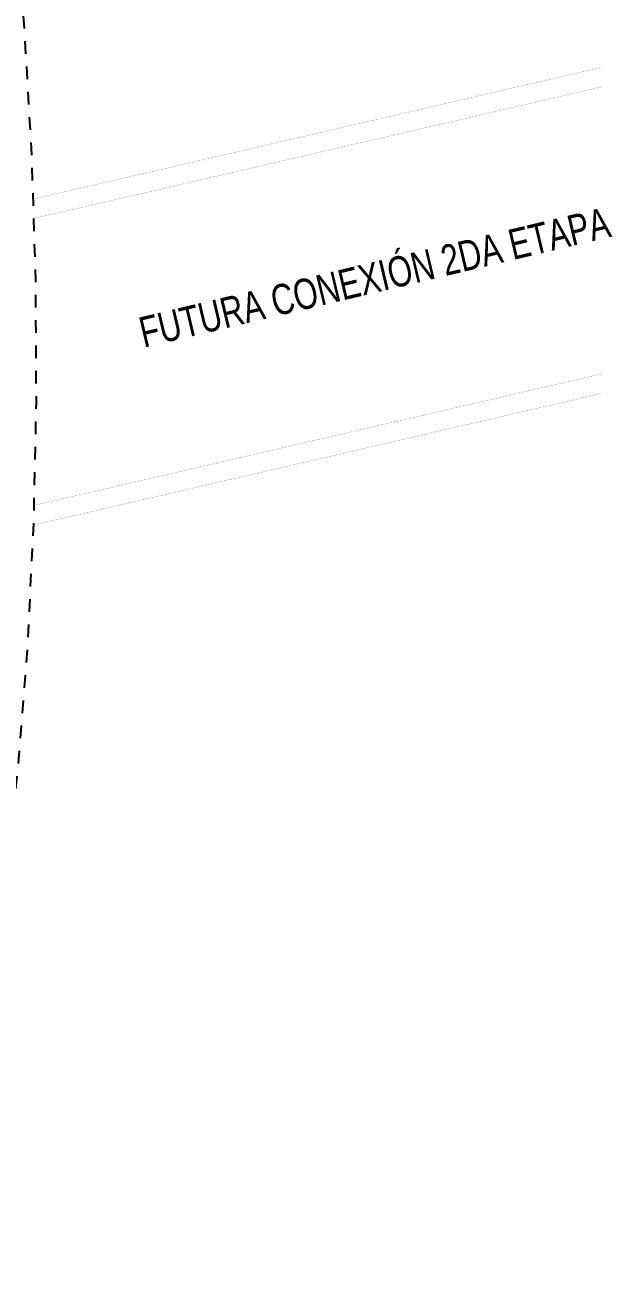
# Model space of a CAD drawing. Header units: millimetres. Extents: x 837111 to 838100, y 1172930 to 1173673.
# Drawn here: x 837824.26 to 837828.74, y 1173268.15 to 1173278.01 of the extents above; entities that cross this region are included whole.
import ezdxf

# ---------------------------------------------------------------- set-up
doc = ezdxf.new("R2010")
doc.units = ezdxf.units.MM
doc.linetypes.add('OLD-ANT-PLANTAS PROPUESTAS$0$HIDDEN', pattern=[0.375, 0.25, -0.125])
doc.layers.add('OLD-ANT-PLANTAS PROPUESTAS$0$A-ANOTAC-TEXTO', color=1, linetype='Continuous')
doc.layers.add('OLD-ANT-PLANTAS PROPUESTAS$0$A-Linea-3', color=3, linetype='Continuous')
doc.styles.add('OLD-ANT-PLANTAS PROPUESTAS$0$1-100', font='romans.shx', dxfattribs={"height": 0.2})

# ---------------------------------------------------------------- blocks, each defined once
blk = doc.blocks.new('OLD-ANT-PLANTAS PROPUESTAS$0$2DA ETAPA')
at = {"layer": 'OLD-ANT-PLANTAS PROPUESTAS$0$A-ANOTAC-TEXTO', "linetype": 'OLD-ANT-PLANTAS PROPUESTAS$0$HIDDEN', "ltscale": 0.01, "const_width": 0.001, "elevation": 0.0011}
blk.add_lwpolyline([(6.1176, 1.6476), (12.0643, 0.7617, -0.064703), (12.5964, 3.2136), (7.0606, 4.0382), (6.1176, 1.6476, 2.387302)], format="xyb", dxfattribs=at)
blk.add_lwpolyline([(6.1794, 1.79), (11.9296, 0.9334, -0.056022), (12.3954, 3.0919), (7.0092, 3.8942)], format="xyb", close=True, dxfattribs=at)
at = {"layer": 'OLD-ANT-PLANTAS PROPUESTAS$0$A-ANOTAC-TEXTO', "linetype": 'OLD-ANT-PLANTAS PROPUESTAS$0$HIDDEN', "ltscale": 0.01}
blk.add_ellipse((-1.853, 9.831, 0.0011), major_axis=(-4.9741, -19.28), ratio=0.513618, dxfattribs=at)
at = {"layer": 'OLD-ANT-PLANTAS PROPUESTAS$0$A-ANOTAC-TEXTO', "ltscale": 0.1, "extrusion": (-4.04963e-06, 3.83621e-06, 1), "insert": (6.8209, 2.9598, 0.0011), "char_height": 0.24, "width": 5.315959, "attachment_point": 1, "text_direction": (0.989868, -0.141989, 5e-06), "style": 'OLD-ANT-PLANTAS PROPUESTAS$0$1-100'}
blk.add_mtext('\\pi0.66319;{\\fSwis721 LtCn BT|b0|i0|c0|p34;FUTURA CONEXIÓN 2DA ETAPA}', dxfattribs=at)

msp = doc.modelspace()

# ---------------------------------------------------------------- block references
at = {"layer": 'OLD-ANT-PLANTAS PROPUESTAS$0$A-Linea-3', "rotation": 21.51347069009891}
msp.add_blockref('OLD-ANT-PLANTAS PROPUESTAS$0$2DA ETAPA', (837819.2392, 1173270.288, -0.0011), dxfattribs=at)

doc.saveas('drawing.dxf')
